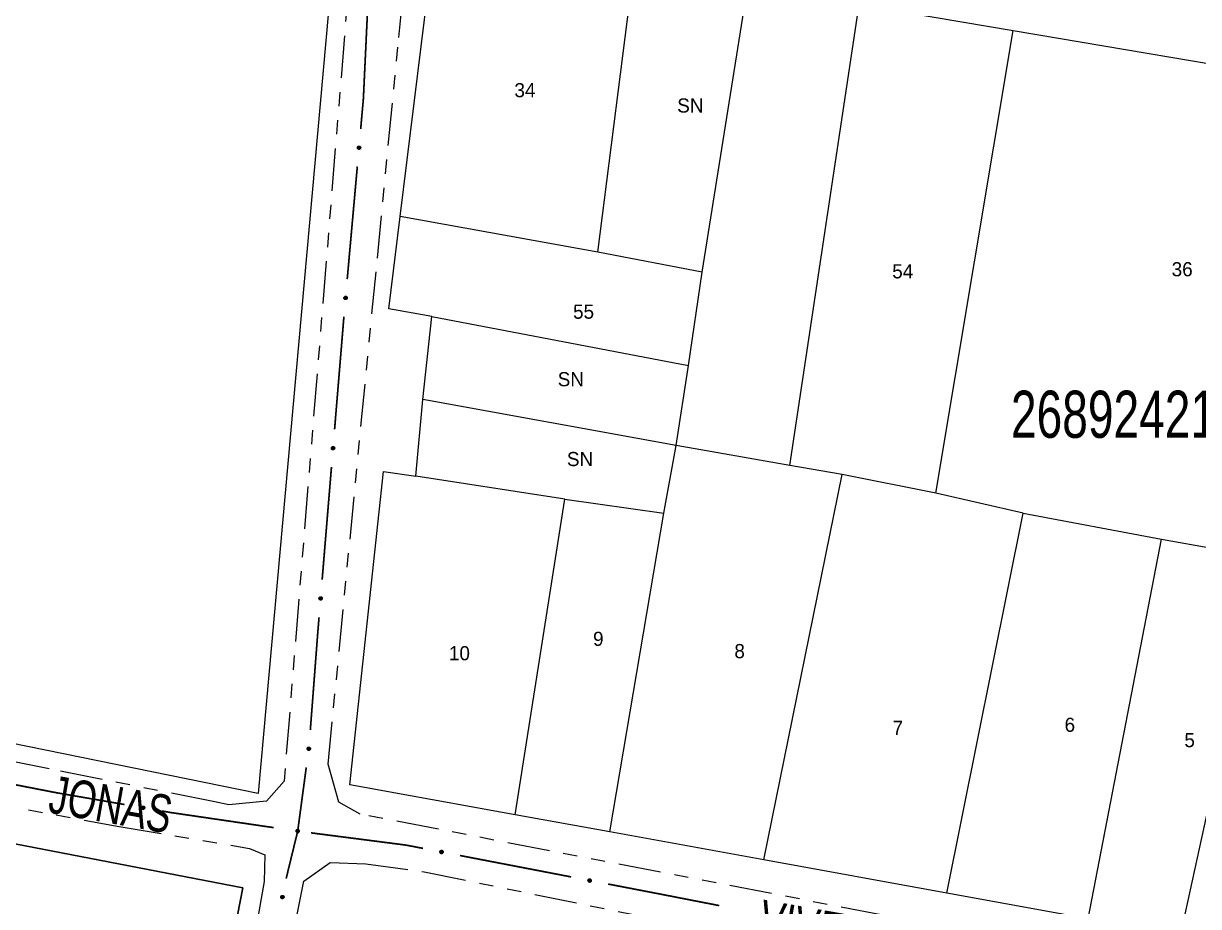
# Model space of a CAD drawing. Extents: x 209193 to 212081, y 4877574 to 4880493.
# Drawn here: x 210983.4 to 211108, y 4878821.3 to 4878915 of the extents above; entities that cross this region are included whole.
import ezdxf
from ezdxf.enums import TextEntityAlignment as Align

# ---------------------------------------------------------------- set-up
doc = ezdxf.new("R2010")
doc.units = 0
doc.header["$LTSCALE"] = 1.5
doc.header["$MEASUREMENT"] = 0
doc.linetypes.add('TRACO_25', pattern=[8, 3, -1, 1, -1, 1, -1])
for name, color, linetype in [('CD_MALHA_LOTES', 7, 'CONTINUOUS'), ('CD_TXT_QUADRA', 255, 'CONTINUOUS'), ('RU-QUADRA', 210, 'CONTINUOUS'), ('SV-EIXO-RUA-N-PAV', 6, 'CONTINUOUS'), ('SV-RUA-NAO-PAV', 7, 'CONTINUOUS'), ('SV-TXT-RUA-N-PAV', 7, 'CONTINUOUS'), ('Th_NmrPort', 1, 'CONTINUOUS')]:
    doc.layers.add(name, color=color, linetype=linetype)
doc.styles.add('ARIAL', font='ARIAL.SHX')

msp = doc.modelspace()

# ---------------------------------------------------------------- linework, layer by layer
at = {"layer": 'CD_MALHA_LOTES', "linetype": 'Continuous', "flags": 128}
for points in [[(211016.609295, 4878925.762966), (211008.307867, 4878833.261334)], [(211023.369881, 4878894.509162), (211027.055909, 4878924.611728)], [(211044.322479, 4878890.730157), (211048.179025, 4878921.04114)], [(211055.399146, 4878888.612559), (211060.219427, 4878919.005867)], [(211064.684, 4878868.088146), (211072.047922, 4878917.006414)], [(211072.047922, 4878917.006414), (211088.366486, 4878914.247973)], [(211080.158755, 4878865.156087), (211088.366486, 4878914.247973)], [(211088.366486, 4878914.247973), (211119.312865, 4878909.016891)], [(211022.169144, 4878884.703147), (211023.369881, 4878894.509162)], [(211044.322479, 4878890.730157), (211023.369881, 4878894.509162)], [(211055.399146, 4878888.612559), (211044.322479, 4878890.730157)], [(211053.933117, 4878878.676137), (211055.399146, 4878888.612559)], [(211026.730125, 4878883.888686), (211022.169144, 4878884.703147)], [(211025.752772, 4878875.092509), (211026.730125, 4878883.888686)], [(211026.730125, 4878883.888686), (211053.933117, 4878878.676137)], [(211052.629979, 4878870.205744), (211053.933117, 4878878.676137)], [(211025.019757, 4878866.947901), (211025.752772, 4878875.092509)], [(211052.629979, 4878870.205744), (211025.752772, 4878875.092509)], [(211051.326842, 4878863.038489), (211052.629979, 4878870.205744)], [(211064.684, 4878868.088146), (211052.629979, 4878870.205744)], [(211018.015394, 4878834.206575), (211021.599022, 4878867.436577)], [(211021.599022, 4878867.436577), (211025.019757, 4878866.947901)], [(211070.222333, 4878867.110793), (211064.684, 4878868.088146)], [(211008.307867, 4878833.261334), (210842.575775, 4878867.060007)], [(211040.820297, 4878864.504518), (211025.019757, 4878866.947901)], [(211061.94588, 4878826.233021), (211070.222333, 4878867.110793)], [(211080.158755, 4878865.156087), (211070.222333, 4878867.110793)], [(211089.443609, 4878863.038489), (211080.158755, 4878865.156087)], [(211035.561882, 4878831.02182), (211040.820297, 4878864.504518)], [(211040.820297, 4878864.504518), (211051.326842, 4878863.038489)], [(211045.603722, 4878829.199187), (211051.326842, 4878863.038489)], [(211081.341526, 4878822.712636), (211089.443609, 4878863.038489)], [(211089.443609, 4878863.038489), (211104.103904, 4878860.269322)], [(211096.336239, 4878819.991037), (211104.103904, 4878860.269322)], [(211104.103904, 4878860.269322), (211109.642237, 4878859.291969)], [(211106.112911, 4878818.216533), (211114.854787, 4878858.151724)], [(211035.561882, 4878831.02182), (211018.015394, 4878834.206575)], [(210966.156792, 4878831.080281), (211006.679752, 4878823.273756)], [(211045.603722, 4878829.199187), (211035.561882, 4878831.02182)], [(211061.94588, 4878826.233021), (211045.603722, 4878829.199187)], [(211081.341526, 4878822.712636), (211061.94588, 4878826.233021)], [(211006.679752, 4878823.273756), (210998.540756, 4878781.577056), (210991.027837, 4878742.885523)], [(211096.336239, 4878819.991037), (211081.341526, 4878822.712636)]]:
    msp.add_lwpolyline(points, dxfattribs=at)
at = {"layer": 'RU-QUADRA', "linetype": 'Continuous', "flags": 128}
for points in [[(210842.575775, 4878867.060007), (210831.60603, 4878868.838885), (210813.817255, 4878883.662864), (210832.791948, 4878952.742609), (210848.472182, 4878950.441155), (211016.609295, 4878925.762966), (211008.307867, 4878833.261334)], [(210867.941181, 4878771.685046), (210896.658712, 4878764.965786), (210912.331537, 4878761.298696), (210919.51501, 4878759.617924), (210926.524214, 4878757.977927), (210933.295986, 4878756.393484), (210941.191756, 4878754.546051), (210950.361823, 4878752.40046), (210991.027837, 4878742.885523), (210998.540756, 4878781.577056), (211006.679752, 4878823.273756), (210966.156792, 4878831.080281), (210957.885942, 4878832.673615), (210950.506752, 4878834.095175), (210942.983568, 4878835.544475), (210936.593513, 4878836.775484), (210913.141711, 4878841.293344), (210900.346744, 4878843.803453), (210886.596787, 4878846.430925), (210863.68386, 4878850.821126), (210872.323717, 4878808.373134), (210876.956684, 4878807.496626), (210874.769455, 4878798.808468), (210870.387743, 4878781.403332)]]:
    msp.add_lwpolyline(points, close=True, dxfattribs=at)
for points in [[(211117.129556, 4878816.216969), (211106.112911, 4878818.216533), (211096.336239, 4878819.991037), (211081.341526, 4878822.712636), (211061.94588, 4878826.233021), (211045.603722, 4878829.199187), (211035.561882, 4878831.02182), (211018.015394, 4878834.206575), (211021.599022, 4878867.436577), (211025.019757, 4878866.947901), (211025.752772, 4878875.092509), (211026.730125, 4878883.888686), (211022.169144, 4878884.703147), (211023.369881, 4878894.509162), (211027.055909, 4878924.611728)], [(211072.047922, 4878917.006414), (211088.366486, 4878914.247973), (211119.312865, 4878909.016891)]]:
    msp.add_lwpolyline(points, dxfattribs=at)
at = {"layer": 'SV-EIXO-RUA-N-PAV', "const_width": 0.18}
for points in [[(211019.872838, 4878915.76966), (211019.495751, 4878907.778552)], [(211019.457647, 4878906.971067), (211019.17297, 4878903.792172)], [(211019.495751, 4878907.778552), (211019.457647, 4878906.971067)], [(211018.816189, 4878899.808115), (211017.745845, 4878887.855945)], [(211017.393593, 4878883.871499), (211016.404841, 4878871.912303)], [(211016.075257, 4878867.925904), (211015.086504, 4878855.966708)], [(211014.674524, 4878850.98371), (211014.635652, 4878850.513537)], [(211014.75692, 4878851.980309), (211014.674524, 4878850.98371)], [(211014.635652, 4878850.513537), (211013.832561, 4878840.015989)], [(211013.40029, 4878836.041035), (211012.601494, 4878830.094446)], [(210982.322103, 4878834.250163), (210986.248443, 4878833.486055)], [(210986.248443, 4878833.486055), (210986.906501, 4878833.35799)], [(210986.906501, 4878833.35799), (210994.128538, 4878832.106929)], [(210998.06984, 4878831.424183), (210999.055165, 4878831.253497)], [(210999.055165, 4878831.253497), (210999.067508, 4878831.251359)], [(210999.067508, 4878831.251359), (211009.938795, 4878829.657719)], [(211012.601494, 4878830.094446), (211012.492543, 4878829.283362)], [(211012.492543, 4878829.283362), (211011.504207, 4878825.220207)], [(211013.899851, 4878829.101894), (211023.817737, 4878827.823012)], [(211023.817737, 4878827.823012), (211023.964057, 4878827.804145)], [(211023.964057, 4878827.804145), (211025.783051, 4878827.453575)], [(211029.710771, 4878826.696596), (211041.49393, 4878824.42566)], [(211011.504207, 4878825.220207), (211011.287044, 4878824.327422)], [(211011.287044, 4878824.327422), (211011.270595, 4878824.247923)], [(211045.42165, 4878823.668681), (211049.34937, 4878822.911702)], [(211049.34937, 4878822.911702), (211050.296946, 4878822.729079)], [(211050.296946, 4878822.729079), (211057.20213, 4878821.383913)]]:
    msp.add_lwpolyline(points, dxfattribs=at)
at = {"layer": 'SV-EIXO-RUA-N-PAV'}
for points in [[(211019.117037, 4878901.933433), (211019.148926, 4878901.896351), (211019.168751, 4878901.857959), (211019.17607, 4878901.82118), (211019.174062, 4878901.786993), (211019.168069, 4878901.752249), (211019.154299, 4878901.718553), (211019.130731, 4878901.684539), (211019.093757, 4878901.652289), (211019.053094, 4878901.634565), (211019.01742, 4878901.625461), (211018.981651, 4878901.625501), (211018.947997, 4878901.631889), (211018.913468, 4878901.64735), (211018.879232, 4878901.67157), (211018.847702, 4878901.709534), (211018.828525, 4878901.747305), (211018.82238, 4878901.783065), (211018.822649, 4878901.819025), (211018.829192, 4878901.854422), (211018.8429, 4878901.887421), (211018.867348, 4878901.921848), (211018.905231, 4878901.952471), (211018.942684, 4878901.972028), (211018.978349, 4878901.978673), (211019.013746, 4878901.977612), (211019.048666, 4878901.972025), (211019.083115, 4878901.959593), (211019.117037, 4878901.933433)], [(211017.689912, 4878885.997206), (211017.721802, 4878885.960124), (211017.741626, 4878885.921733), (211017.748945, 4878885.884953), (211017.746938, 4878885.850766), (211017.740945, 4878885.816022), (211017.727174, 4878885.782326), (211017.703606, 4878885.748313), (211017.666632, 4878885.716062), (211017.62597, 4878885.698338), (211017.590295, 4878885.689234), (211017.554526, 4878885.689275), (211017.520872, 4878885.695662), (211017.486343, 4878885.711123), (211017.452107, 4878885.735344), (211017.420578, 4878885.773307), (211017.4014, 4878885.811078), (211017.395255, 4878885.846839), (211017.395524, 4878885.882798), (211017.402067, 4878885.918196), (211017.415775, 4878885.951195), (211017.440223, 4878885.985621), (211017.478106, 4878886.016244), (211017.51556, 4878886.035802), (211017.551224, 4878886.042447), (211017.586621, 4878886.041385), (211017.621542, 4878886.035798), (211017.65599, 4878886.023366), (211017.689912, 4878885.997206)], [(211016.361594, 4878870.053225), (211016.393736, 4878870.016362), (211016.413822, 4878869.978106), (211016.421391, 4878869.941378), (211016.419617, 4878869.907178), (211016.413862, 4878869.872394), (211016.400322, 4878869.838604), (211016.376986, 4878869.804431), (211016.340233, 4878869.771929), (211016.299692, 4878869.753928), (211016.264081, 4878869.74458), (211016.228313, 4878869.744377), (211016.194616, 4878869.750534), (211016.159982, 4878869.76576), (211016.125582, 4878869.789746), (211016.093794, 4878869.827493), (211016.074359, 4878869.865133), (211016.06797, 4878869.900851), (211016.067993, 4878869.936811), (211016.074295, 4878869.972252), (211016.087778, 4878870.005344), (211016.11199, 4878870.039936), (211016.149663, 4878870.070817), (211016.186982, 4878870.09063), (211016.222601, 4878870.097518), (211016.258004, 4878870.096698), (211016.292962, 4878870.09135), (211016.327494, 4878870.079153), (211016.361594, 4878870.053225)], [(211015.043257, 4878854.107631), (211015.075399, 4878854.070767), (211015.095485, 4878854.032512), (211015.103055, 4878853.995783), (211015.101281, 4878853.961583), (211015.095525, 4878853.926799), (211015.081985, 4878853.89301), (211015.05865, 4878853.858836), (211015.021897, 4878853.826334), (211014.981356, 4878853.808333), (211014.945745, 4878853.798986), (211014.909976, 4878853.798782), (211014.876279, 4878853.80494), (211014.841646, 4878853.820165), (211014.807245, 4878853.844151), (211014.775457, 4878853.881899), (211014.756022, 4878853.919538), (211014.749634, 4878853.955256), (211014.749657, 4878853.991216), (211014.755958, 4878854.026658), (211014.769441, 4878854.059749), (211014.793654, 4878854.094342), (211014.831326, 4878854.125223), (211014.868645, 4878854.145035), (211014.904264, 4878854.151924), (211014.939667, 4878854.151104), (211014.974625, 4878854.145755), (211015.009158, 4878854.133558), (211015.043257, 4878854.107631)], [(211013.794784, 4878838.150978), (211013.825003, 4878838.112523), (211013.843112, 4878838.073293), (211013.848798, 4878838.036226), (211013.845281, 4878838.002161), (211013.837758, 4878837.967715), (211013.822512, 4878837.934661), (211013.797464, 4878837.901723), (211013.759101, 4878837.871138), (211013.717694, 4878837.855229), (211013.681652, 4878837.84771), (211013.64592, 4878837.849332), (211013.612581, 4878837.8572), (211013.578769, 4878837.874173), (211013.545637, 4878837.899882), (211013.515817, 4878837.939203), (211013.498327, 4878837.977784), (211013.493769, 4878838.013782), (211013.495627, 4878838.049694), (211013.503728, 4878838.084768), (211013.518882, 4878838.117128), (211013.544827, 4878838.150441), (211013.584026, 4878838.179359), (211013.622308, 4878838.197242), (211013.658232, 4878838.202305), (211013.693547, 4878838.19968), (211013.728186, 4878838.192555), (211013.762052, 4878838.178612), (211013.794784, 4878838.150978)], [(210995.976406, 4878831.898545), (210996.015982, 4878831.927282), (210996.055872, 4878831.943887), (210996.093128, 4878831.948161), (210996.127035, 4878831.943353), (210996.161169, 4878831.934527), (210996.19362, 4878831.918036), (210996.225584, 4878831.891755), (210996.254689, 4878831.852257), (210996.269014, 4878831.810276), (210996.275158, 4878831.773975), (210996.27218, 4878831.73833), (210996.263051, 4878831.705314), (210996.244806, 4878831.672171), (210996.217856, 4878831.64004), (210996.177431, 4878831.611734), (210996.138213, 4878831.595723), (210996.102069, 4878831.592536), (210996.066253, 4878831.595756), (210996.031512, 4878831.605185), (210995.99975, 4878831.621556), (210995.967448, 4878831.648749), (210995.940039, 4878831.689018), (210995.923624, 4878831.727951), (210995.919929, 4878831.764041), (210995.923894, 4878831.799231), (210995.93233, 4878831.833575), (210995.947549, 4878831.866886), (210995.976406, 4878831.898545)], [(211012.36412, 4878829.410914), (211012.402415, 4878829.441336), (211012.441549, 4878829.459652), (211012.478585, 4878829.465533), (211012.512668, 4878829.462197), (211012.547153, 4878829.454857), (211012.580287, 4878829.439785), (211012.613358, 4878829.414912), (211012.644145, 4878829.376711), (211012.660273, 4878829.335389), (211012.667982, 4878829.299387), (211012.66655, 4878829.263647), (211012.658857, 4878829.230267), (211012.642064, 4878829.196366), (211012.61653, 4878829.163098), (211012.577368, 4878829.13307), (211012.538879, 4878829.115377), (211012.502907, 4878829.110629), (211012.466985, 4878829.112296), (211012.431869, 4878829.120212), (211012.399428, 4878829.135194), (211012.365979, 4878829.160963), (211012.336854, 4878829.200009), (211012.318769, 4878829.238195), (211012.313516, 4878829.274092), (211012.315954, 4878829.30942), (211012.322896, 4878829.344097), (211012.33666, 4878829.378035), (211012.36412, 4878829.410914)], [(211027.626659, 4878827.210368), (211027.66677, 4878827.238353), (211027.706965, 4878827.254202), (211027.744296, 4878827.257772), (211027.778106, 4878827.252326), (211027.812068, 4878827.242857), (211027.844202, 4878827.225757), (211027.875664, 4878827.198877), (211027.904019, 4878827.158838), (211027.917549, 4878827.116594), (211027.923007, 4878827.080183), (211027.919357, 4878827.044601), (211027.909607, 4878827.011763), (211027.89074, 4878826.978971), (211027.863189, 4878826.947353), (211027.822237, 4878826.919815), (211027.782724, 4878826.904547), (211027.746526, 4878826.902042), (211027.710777, 4878826.905938), (211027.676221, 4878826.91602), (211027.644773, 4878826.932988), (211027.61299, 4878826.960785), (211027.586345, 4878827.001564), (211027.570667, 4878827.0408), (211027.567655, 4878827.076953), (211027.572282, 4878827.112062), (211027.581365, 4878827.146241), (211027.59721, 4878827.179259), (211027.626659, 4878827.210368)], [(211043.337538, 4878824.182453), (211043.377649, 4878824.210438), (211043.417845, 4878824.226287), (211043.455175, 4878824.229857), (211043.488985, 4878824.22441), (211043.522947, 4878824.214942), (211043.555082, 4878824.197842), (211043.586543, 4878824.170962), (211043.614898, 4878824.130923), (211043.628428, 4878824.088679), (211043.633886, 4878824.052268), (211043.630237, 4878824.016686), (211043.620486, 4878823.983847), (211043.601619, 4878823.951055), (211043.574068, 4878823.919438), (211043.533117, 4878823.8919), (211043.493603, 4878823.876632), (211043.457405, 4878823.874127), (211043.421656, 4878823.878023), (211043.3871, 4878823.888104), (211043.355653, 4878823.905072), (211043.323869, 4878823.93287), (211043.297225, 4878823.973649), (211043.281547, 4878824.012885), (211043.278534, 4878824.049038), (211043.283162, 4878824.084147), (211043.292244, 4878824.118326), (211043.308089, 4878824.151344), (211043.337538, 4878824.182453)], [(211011.002292, 4878822.407799), (211011.029728, 4878822.367311), (211011.045029, 4878822.326903), (211011.04809, 4878822.289528), (211011.042183, 4878822.255795), (211011.032253, 4878822.221965), (211011.014716, 4878822.190067), (211010.98741, 4878822.158974), (211010.946988, 4878822.131167), (211010.904564, 4878822.118214), (211010.868082, 4878822.113252), (211010.832553, 4878822.117387), (211010.79985, 4878822.127584), (211010.767318, 4878822.146895), (211010.736079, 4878822.174875), (211010.709102, 4878822.216198), (211010.694374, 4878822.255915), (211010.692362, 4878822.292144), (211010.696744, 4878822.327837), (211010.707296, 4878822.362253), (211010.724691, 4878822.393466), (211010.752919, 4878822.424868), (211010.794057, 4878822.450954), (211010.833503, 4878822.466096), (211010.869694, 4878822.468616), (211010.904736, 4878822.46351), (211010.938788, 4878822.453963), (211010.971587, 4878822.43767), (211011.002292, 4878822.407799)]]:
    msp.add_lwpolyline(points, close=True, dxfattribs=at)
for points in [[(211018.829192, 4878901.854422), (211018.828525, 4878901.747305)], [(211018.836292, 4878901.866542), (211018.838199, 4878901.734853)], [(211018.8429, 4878901.887421), (211018.847702, 4878901.709534)], [(211018.857003, 4878901.898937), (211018.863697, 4878901.69832)], [(211018.867348, 4878901.921848), (211018.879232, 4878901.67157)], [(211018.887471, 4878901.933198), (211018.896112, 4878901.662538)], [(211018.905231, 4878901.952471), (211018.913468, 4878901.64735)], [(211018.922766, 4878901.960177), (211018.930109, 4878901.644424)], [(211018.942684, 4878901.972028), (211018.947997, 4878901.631889)], [(211018.959441, 4878901.971963), (211018.964593, 4878901.631745)], [(211018.978349, 4878901.978673), (211018.981651, 4878901.625501)], [(211018.995386, 4878901.975594), (211018.99709, 4878901.627465)], [(211019.013746, 4878901.977612), (211019.01742, 4878901.625461)], [(211019.031959, 4878901.970948), (211019.037477, 4878901.634808)], [(211019.048666, 4878901.972025), (211019.053094, 4878901.634565)], [(211019.065328, 4878901.96111), (211019.074274, 4878901.647953)], [(211019.083115, 4878901.959593), (211019.093757, 4878901.652289)], [(211019.09821, 4878901.945836), (211019.110685, 4878901.672092)], [(211019.117037, 4878901.933433), (211019.130731, 4878901.684539)], [(211019.133586, 4878901.912528), (211019.142755, 4878901.70895)], [(211019.148926, 4878901.896351), (211019.154299, 4878901.718553)], [(211019.160322, 4878901.874514), (211019.160991, 4878901.744306)], [(211019.168751, 4878901.857959), (211019.168069, 4878901.752249)], [(211017.402067, 4878885.918196), (211017.4014, 4878885.811078)], [(211017.409167, 4878885.930316), (211017.411074, 4878885.798627)], [(211017.415775, 4878885.951195), (211017.420578, 4878885.773307)], [(211017.429878, 4878885.962711), (211017.436572, 4878885.762094)], [(211017.440223, 4878885.985621), (211017.452107, 4878885.735344)], [(211017.460346, 4878885.996972), (211017.468987, 4878885.726311)], [(211017.478106, 4878886.016244), (211017.486343, 4878885.711123)], [(211017.495641, 4878886.023951), (211017.502985, 4878885.708197)], [(211017.51556, 4878886.035802), (211017.520872, 4878885.695662)], [(211017.532316, 4878886.035736), (211017.537469, 4878885.695519)], [(211017.551224, 4878886.042447), (211017.554526, 4878885.689275)], [(211017.568261, 4878886.039367), (211017.569965, 4878885.691239)], [(211017.586621, 4878886.041385), (211017.590295, 4878885.689234)], [(211017.604835, 4878886.034722), (211017.610352, 4878885.698582)], [(211017.621542, 4878886.035798), (211017.62597, 4878885.698338)], [(211017.638203, 4878886.024884), (211017.647149, 4878885.711727)], [(211017.65599, 4878886.023366), (211017.666632, 4878885.716062)], [(211017.671085, 4878886.009609), (211017.68356, 4878885.735866)], [(211017.689912, 4878885.997206), (211017.703606, 4878885.748313)], [(211017.706462, 4878885.976302), (211017.71563, 4878885.772723)], [(211017.721802, 4878885.960124), (211017.727174, 4878885.782326)], [(211017.733197, 4878885.938288), (211017.733866, 4878885.80808)], [(211017.741626, 4878885.921733), (211017.740945, 4878885.816022)], [(211016.074295, 4878869.972252), (211016.074359, 4878869.865133)], [(211016.081312, 4878869.98442), (211016.084117, 4878869.852747)], [(211016.087778, 4878870.005344), (211016.093794, 4878869.827493)], [(211016.101801, 4878870.016956), (211016.109864, 4878869.816389)], [(211016.11199, 4878870.039936), (211016.125582, 4878869.789746)], [(211016.132035, 4878870.051424), (211016.142523, 4878869.780829)], [(211016.149663, 4878870.070817), (211016.159982, 4878869.76576)], [(211016.167145, 4878870.078643), (211016.176643, 4878869.762947)], [(211016.186982, 4878870.09063), (211016.194616, 4878869.750534)], [(211016.203739, 4878870.090679), (211016.211213, 4878869.750505)], [(211016.222601, 4878870.097518), (211016.228313, 4878869.744377)], [(211016.239658, 4878870.094555), (211016.243738, 4878869.746446)], [(211016.258004, 4878870.096698), (211016.264081, 4878869.74458)], [(211016.276262, 4878870.090159), (211016.284074, 4878869.754065)], [(211016.292962, 4878870.09135), (211016.299692, 4878869.753928)], [(211016.309697, 4878870.080549), (211016.32078, 4878869.76746)], [(211016.327494, 4878870.079153), (211016.340233, 4878869.771929)], [(211016.342683, 4878870.065499), (211016.357026, 4878869.791847)], [(211016.361594, 4878870.053225), (211016.376986, 4878869.804431)], [(211016.378286, 4878870.032434), (211016.388844, 4878869.828923)], [(211016.393736, 4878870.016362), (211016.400322, 4878869.838604)], [(211016.40528, 4878869.994604), (211016.406838, 4878869.864403)], [(211016.413822, 4878869.978106), (211016.413862, 4878869.872394)], [(211014.755958, 4878854.026658), (211014.756022, 4878853.919538)], [(211014.762975, 4878854.038826), (211014.765781, 4878853.907153)], [(211014.769441, 4878854.059749), (211014.775457, 4878853.881899)], [(211014.783465, 4878854.071361), (211014.791528, 4878853.870795)], [(211014.793654, 4878854.094342), (211014.807245, 4878853.844151)], [(211014.813698, 4878854.105829), (211014.824186, 4878853.835234)], [(211014.831326, 4878854.125223), (211014.841646, 4878853.820165)], [(211014.848809, 4878854.133049), (211014.858306, 4878853.817352)], [(211014.868645, 4878854.145035), (211014.876279, 4878853.80494)], [(211014.885402, 4878854.145084), (211014.892876, 4878853.80491)], [(211014.904264, 4878854.151924), (211014.909976, 4878853.798782)], [(211014.921321, 4878854.14896), (211014.925401, 4878853.800852)], [(211014.939667, 4878854.151104), (211014.945745, 4878853.798986)], [(211014.957926, 4878854.144565), (211014.965737, 4878853.80847)], [(211014.974625, 4878854.145755), (211014.981356, 4878853.808333)], [(211014.991361, 4878854.134955), (211015.002443, 4878853.821866)], [(211015.009158, 4878854.133558), (211015.021897, 4878853.826334)], [(211015.024346, 4878854.119905), (211015.038689, 4878853.846253)], [(211015.043257, 4878854.107631), (211015.05865, 4878853.858836)], [(211015.059949, 4878854.086839), (211015.070507, 4878853.883328)], [(211015.075399, 4878854.070767), (211015.081985, 4878853.89301)], [(211015.086943, 4878854.049009), (211015.088501, 4878853.918808)], [(211015.095485, 4878854.032512), (211015.095525, 4878853.926799)], [(211013.503728, 4878838.084768), (211013.498327, 4878837.977784)], [(211013.511357, 4878838.096562), (211013.507441, 4878837.964917)], [(211013.518882, 4878838.117128), (211013.515817, 4878837.939203)], [(211013.53348, 4878838.12801), (211013.5313, 4878837.927293)], [(211013.544827, 4878838.150441), (211013.545637, 4878837.899882)], [(211013.565432, 4878838.160891), (211013.562101, 4878837.890113)], [(211013.584026, 4878838.179359), (211013.578769, 4878837.874173)], [(211013.601886, 4878838.186283), (211013.595265, 4878837.870514)], [(211013.622308, 4878838.197242), (211013.612581, 4878837.8572)], [(211013.639046, 4878838.196436), (211013.629155, 4878837.856324)], [(211013.658232, 4878838.202305), (211013.64592, 4878837.849332)], [(211013.675116, 4878838.198475), (211013.66143, 4878837.850611)], [(211013.693547, 4878838.19968), (211013.681652, 4878837.84771)], [(211013.711448, 4878838.192217), (211013.702103, 4878837.856162)], [(211013.728186, 4878838.192555), (211013.717694, 4878837.855229)], [(211013.744349, 4878838.180914), (211013.739444, 4878837.867668)], [(211013.762052, 4878838.178612), (211013.759101, 4878837.871138)], [(211013.776524, 4878838.164201), (211013.776887, 4878837.890173)], [(211013.794784, 4878838.150978), (211013.797464, 4878837.901723)], [(211013.810394, 4878838.129362), (211013.810555, 4878837.925577)], [(211013.825003, 4878838.112523), (211013.822512, 4878837.934661)], [(211013.835423, 4878838.090204), (211013.830336, 4878837.960093)], [(211013.843112, 4878838.073293), (211013.837758, 4878837.967715)], [(210995.919929, 4878831.764041), (210996.27218, 4878831.73833)], [(210995.923624, 4878831.727951), (210996.263051, 4878831.705314)], [(210995.923894, 4878831.799231), (210996.275158, 4878831.773975)], [(210995.924398, 4878831.780768), (210996.27149, 4878831.753878)], [(210995.925065, 4878831.744646), (210996.264556, 4878831.721843)], [(210995.932031, 4878831.816836), (210996.267488, 4878831.794731)], [(210995.93233, 4878831.833575), (210996.269014, 4878831.810276)], [(210995.933799, 4878831.707127), (210996.249089, 4878831.688516)], [(210995.940039, 4878831.689018), (210996.244806, 4878831.672171)], [(210995.944576, 4878831.849284), (210996.25741, 4878831.832483)], [(210995.947549, 4878831.866886), (210996.254689, 4878831.852257)], [(210995.957788, 4878831.669735), (210996.228244, 4878831.656121)], [(210995.962499, 4878831.8808), (210996.236343, 4878831.870754)], [(210995.967448, 4878831.648749), (210996.217856, 4878831.64004)], [(210995.976406, 4878831.898545), (210996.225584, 4878831.891755)], [(210995.989431, 4878831.636557), (210996.18992, 4878831.626754)], [(210995.998599, 4878831.913322), (210996.202243, 4878831.905742)], [(210995.99975, 4878831.621556), (210996.177431, 4878831.611734)], [(210996.015982, 4878831.927282), (210996.19362, 4878831.918036)], [(210996.020016, 4878831.613256), (210996.151417, 4878831.604342)], [(210996.031512, 4878831.605185), (210996.138213, 4878831.595723)], [(210996.03868, 4878831.936846), (210996.168504, 4878831.92682)], [(210996.055872, 4878831.943887), (210996.161169, 4878831.934527)], [(211012.313516, 4878829.274092), (211012.66655, 4878829.263647)], [(211012.315954, 4878829.30942), (211012.667982, 4878829.299387)], [(211012.317257, 4878829.290996), (211012.665188, 4878829.279151)], [(211012.318769, 4878829.238195), (211012.658857, 4878829.230267)], [(211012.319486, 4878829.254937), (211012.659646, 4878829.246845)], [(211012.322896, 4878829.344097), (211012.660273, 4878829.335389)], [(211012.323322, 4878829.327361), (211012.659422, 4878829.319793)], [(211012.329836, 4878829.217831), (211012.645636, 4878829.212881)], [(211012.334451, 4878829.360321), (211012.647719, 4878829.357073)], [(211012.33666, 4878829.378035), (211012.644145, 4878829.376711)], [(211012.336854, 4878829.200009), (211012.642064, 4878829.196366)], [(211012.350994, 4878829.392583), (211012.625015, 4878829.394396)], [(211012.35542, 4878829.181512), (211012.626212, 4878829.179614)], [(211012.36412, 4878829.410914), (211012.613358, 4878829.414912)], [(211012.365979, 4878829.160963), (211012.61653, 4878829.163098)], [(211012.385653, 4878829.426637), (211012.589434, 4878829.427877)], [(211012.38847, 4878829.149734), (211012.589195, 4878829.148616)], [(211012.399428, 4878829.135194), (211012.577368, 4878829.13307)], [(211012.402415, 4878829.441336), (211012.580287, 4878829.439785)], [(211012.420034, 4878829.127778), (211012.551698, 4878829.124559)], [(211012.424678, 4878829.451873), (211012.554814, 4878829.447475)], [(211012.431869, 4878829.120212), (211012.538879, 4878829.115377)], [(211012.441549, 4878829.459652), (211012.547153, 4878829.454857)], [(211027.689644, 4878827.247487), (211027.819256, 4878827.235014)], [(211027.706965, 4878827.254202), (211027.812068, 4878827.242857)], [(211027.567655, 4878827.076953), (211027.919357, 4878827.044601)], [(211027.570667, 4878827.0408), (211027.909607, 4878827.011763)], [(211027.572282, 4878827.112062), (211027.923007, 4878827.080183)], [(211027.572423, 4878827.057465), (211027.911424, 4878827.02826)], [(211027.572438, 4878827.093592), (211027.918961, 4878827.060159)], [(211027.580448, 4878827.019788), (211027.895331, 4878826.995232)], [(211027.58075, 4878827.12951), (211027.915731, 4878827.101081)], [(211027.581365, 4878827.146241), (211027.917549, 4878827.116594)], [(211027.586345, 4878827.001564), (211027.89074, 4878826.978971)], [(211027.593905, 4878827.161716), (211027.906366, 4878827.139016)], [(211027.59721, 4878827.179259), (211027.904019, 4878827.158838)], [(211027.603727, 4878826.98195), (211027.873878, 4878826.963236)], [(211027.612419, 4878827.192888), (211027.886025, 4878827.177677)], [(211027.61299, 4878826.960785), (211027.863189, 4878826.947353)], [(211027.626659, 4878827.210368), (211027.875664, 4878827.198877)], [(211027.634739, 4878826.94818), (211027.835008, 4878826.934597)], [(211027.644773, 4878826.932988), (211027.822237, 4878826.919815)], [(211027.649127, 4878827.224724), (211027.852592, 4878827.213303)], [(211027.664879, 4878826.924306), (211027.796088, 4878826.912915)], [(211027.66677, 4878827.238353), (211027.844202, 4878827.225757)], [(211027.676221, 4878826.91602), (211027.782724, 4878826.904547)], [(211043.278534, 4878824.049038), (211043.630237, 4878824.016686)], [(211043.281547, 4878824.012885), (211043.620486, 4878823.983847)], [(211043.283162, 4878824.084147), (211043.633886, 4878824.052268)], [(211043.283303, 4878824.029549), (211043.622303, 4878824.000345)], [(211043.283317, 4878824.065677), (211043.62984, 4878824.032244)], [(211043.291327, 4878823.991872), (211043.60621, 4878823.967316)], [(211043.291629, 4878824.101595), (211043.62661, 4878824.073166)], [(211043.292244, 4878824.118326), (211043.628428, 4878824.088679)], [(211043.297225, 4878823.973649), (211043.601619, 4878823.951055)], [(211043.304784, 4878824.133801), (211043.617246, 4878824.111101)], [(211043.308089, 4878824.151344), (211043.614898, 4878824.130923)], [(211043.314607, 4878823.954035), (211043.584758, 4878823.93532)], [(211043.323299, 4878824.164973), (211043.596904, 4878824.149762)], [(211043.323869, 4878823.93287), (211043.574068, 4878823.919438)], [(211043.337538, 4878824.182453), (211043.586543, 4878824.170962)], [(211043.345618, 4878823.920265), (211043.545887, 4878823.906681)], [(211043.355653, 4878823.905072), (211043.533117, 4878823.8919)], [(211043.360006, 4878824.196808), (211043.563471, 4878824.185388)], [(211043.375758, 4878823.896391), (211043.506968, 4878823.885)], [(211043.377649, 4878824.210438), (211043.555082, 4878824.197842)], [(211043.3871, 4878823.888104), (211043.493603, 4878823.876632)], [(211043.400524, 4878824.219572), (211043.530135, 4878824.207099)], [(211043.417845, 4878824.226287), (211043.522947, 4878824.214942)], [(211010.707296, 4878822.362253), (211010.694374, 4878822.255915)], [(211010.715737, 4878822.373481), (211010.702559, 4878822.242439)], [(211010.724691, 4878822.393466), (211010.709102, 4878822.216198)], [(211010.740019, 4878822.403292), (211010.723708, 4878822.203227)], [(211010.752919, 4878822.424868), (211010.736079, 4878822.174875)], [(211010.774208, 4878822.433841), (211010.751815, 4878822.16397)], [(211010.794057, 4878822.450954), (211010.767318, 4878822.146895)], [(211010.812359, 4878822.456603), (211010.783515, 4878822.142084)], [(211010.833503, 4878822.466096), (211010.79985, 4878822.127584)], [(211010.850142, 4878822.464113), (211010.816322, 4878822.125542)], [(211010.869694, 4878822.468616), (211010.832553, 4878822.117387)], [(211010.886266, 4878822.463606), (211010.848115, 4878822.117571)], [(211010.904736, 4878822.46351), (211010.868082, 4878822.113252)], [(211010.922068, 4878822.454806), (211010.889077, 4878822.120243)], [(211010.938788, 4878822.453963), (211010.904564, 4878822.118214)], [(211010.954091, 4878822.441213), (211010.927136, 4878822.12909)], [(211010.971587, 4878822.43767), (211010.946988, 4878822.131167)], [(211010.985008, 4878822.422276), (211010.966071, 4878822.148903)], [(211011.002292, 4878822.407799), (211010.98741, 4878822.158974)], [(211011.016341, 4878822.385138), (211011.002149, 4878822.181848)], [(211011.029728, 4878822.367311), (211011.014716, 4878822.190067)], [(211011.03855, 4878822.344314), (211011.024312, 4878822.214885)], [(211011.045029, 4878822.326903), (211011.032253, 4878822.221965)]]:
    msp.add_lwpolyline(points, dxfattribs=at)
at = {"layer": 'SV-RUA-NAO-PAV', "linetype": 'TRACO_25'}
for points in [[(211210.86, 4878797.67, 12.41049), (211207.87, 4878794.96, 12.368237), (211203.47, 4878795.48, 12.357673), (211086.32, 4878818.1, 10.25554), (211019.13, 4878831.08, 9.262573), (211016.85, 4878832.35, 9.209756), (211015.72, 4878836.39, 9.146375), (211020.941509, 4878890.090104, 8.818907), (211023.216463, 4878913.486655, 8.818907), (211024.44, 4878926.07, 8.818907), (211026.3, 4878929.45, 8.787216), (211030.4, 4878929.98, 8.766089), (211102.86, 4878917.24, 10.023144), (211159.07, 4878907.27, 11.237944)], [(211018.42, 4878925.65, 8.533693), (211011.05, 4878834.57, 9.241446), (211009.18, 4878832.47, 9.241446), (211005.19, 4878832.08, 9.262573), (211003.51262, 4878832.416309, 9.262573), (210986.121593, 4878835.903147, 9.262573), (210961.800563, 4878840.779426, 9.262573)], [(210954.45, 4878837.05, 7.952702), (210993.56, 4878829.76, 9.114684), (211007.39, 4878827.45, 9.114684), (211009, 4878826.78, 9.114684), (211008.95, 4878823.94, 9.114684), (210994.45, 4878743.68, 8.31186), (210992.86, 4878742, 8.31186), (210989.97, 4878741.91, 8.322423), (210925.2, 4878756.26, 6.737901)], [(211185.95, 4878701.66, 11.480904), (211178.78, 4878699.89, 11.354142), (211091.5, 4878719.01, 9.780184), (211000.68, 4878738.19, 8.406931), (210998.69, 4878740.33, 8.406931), (210998.79, 4878743.45, 8.406931), (211005.97, 4878787.76, 8.956232), (211007.25166, 4878794.223637, 8.956232), (211012.311758, 4878819.7426, 8.956232), (211013.15, 4878823.97, 9.125248), (211015.95, 4878825.95, 9.125248), (211019.73, 4878825.83, 9.273136), (211025.89, 4878824.97, 9.273136), (211070.64, 4878815.84, 10.01258), (211145.77, 4878802.33, 11.280198)]]:
    msp.add_polyline3d(points, dxfattribs=at)

# ---------------------------------------------------------------- texts
at = {"layer": 'CD_TXT_QUADRA', "style": 'ARIAL', "width": 0.7}
msp.add_text('268924216', height=5, dxfattribs=at).set_placement((211088.140472, 4878871.020205))
at = {"layer": 'SV-TXT-RUA-N-PAV', "style": 'ARIAL', "width": 0.7}
for s, p in [('JONAS', (210985.903486, 4878831.286324)), ('VIVEIROS', (211061.191585, 4878818.082814))]:
    msp.add_text(s, height=4, rotation=350, dxfattribs=at).set_placement(p)
at = {"layer": 'Th_NmrPort', "color": 1}
for s, p in [('34', (211035.478131, 4878907.910074)), ('SN', (211052.744701, 4878906.281152)), ('36', (211105.182979, 4878888.908712)), ('54', (211075.549604, 4878888.688798)), ('55', (211041.696174, 4878884.404748)), ('SN', (211040.067253, 4878877.237493)), ('SN', (211041.044606, 4878868.7671)), ('9', (211043.817936, 4878849.690577)), ('10', (211028.530068, 4878848.165588)), ('8', (211058.804016, 4878848.387439)), ('7', (211075.581909, 4878840.242831)), ('6', (211093.825832, 4878840.568615)), ('5', (211106.53142, 4878838.939694))]:
    msp.add_text(s, height=1.5, dxfattribs=at).set_placement(p, align=Align.MIDDLE_LEFT)

doc.saveas('drawing.dxf')
